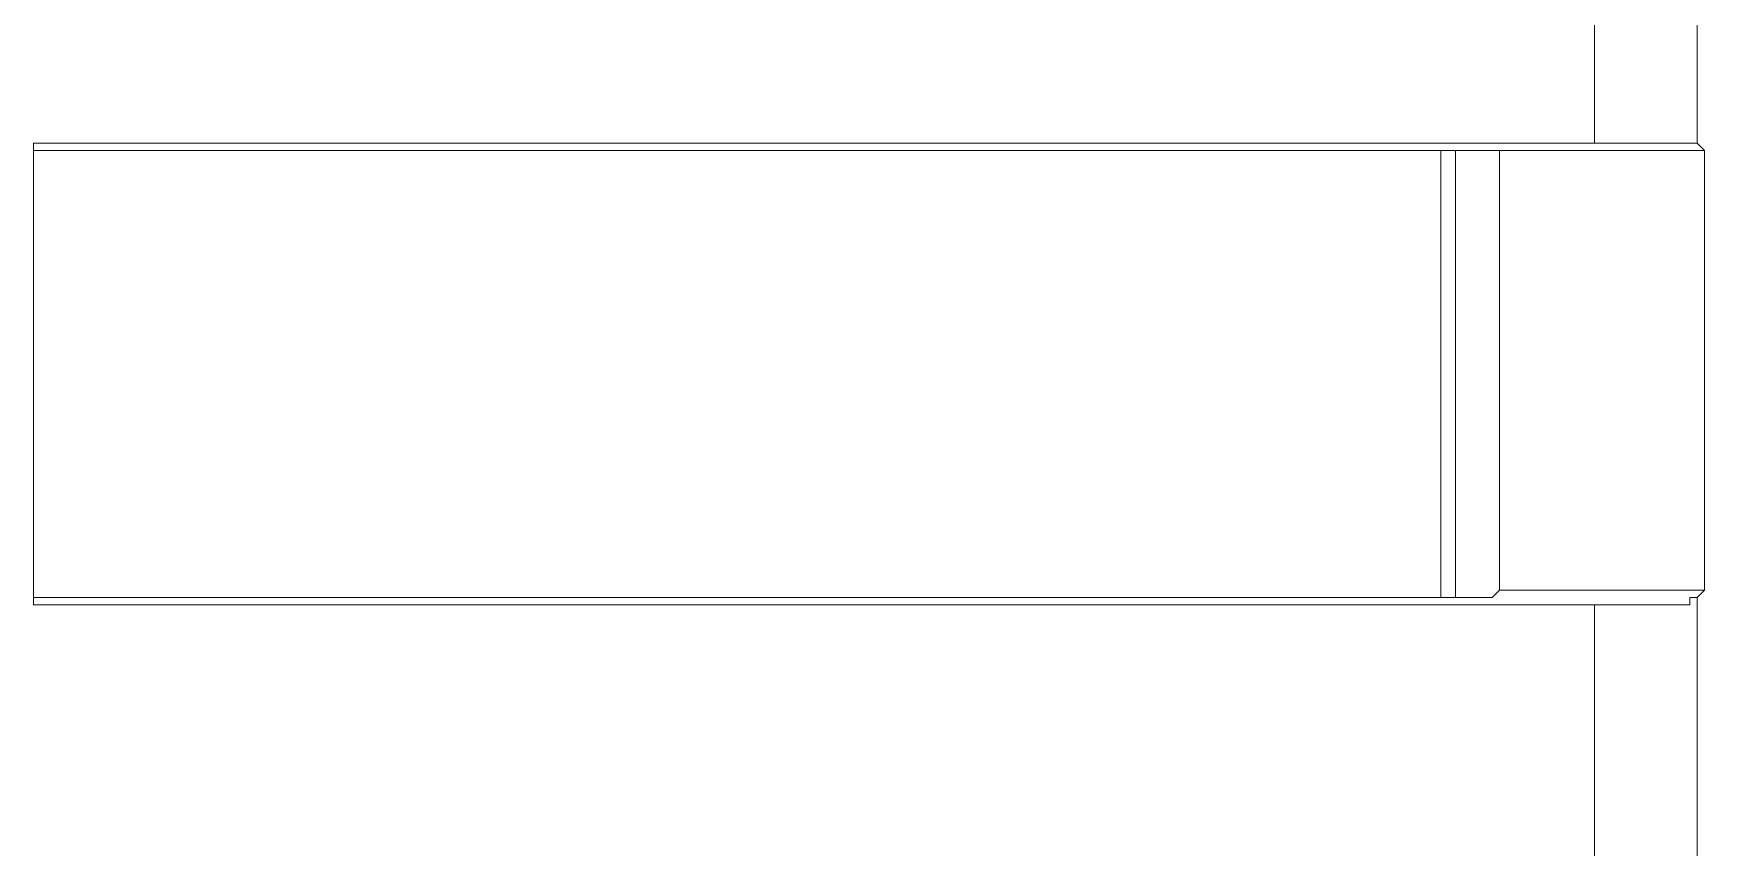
# Model space of a CAD drawing. Header units: centimetres. Extents: x -12.2 to 12.2, y -6.1 to 6.1.
# Drawn here: x -6.601 to -5.797, y 0.365 to 0.757 of the extents above; entities that cross this region are included whole.
import ezdxf

# ---------------------------------------------------------------- set-up
doc = ezdxf.new("R2010")
doc.units = ezdxf.units.CM
doc.header["$MEASUREMENT"] = 0
doc.layers.add('Camada 1', color=7, linetype='Continuous')

msp = doc.modelspace()

# ---------------------------------------------------------------- linework, layer by layer
at = {"layer": 'Camada 1', "lineweight": 9}
for points in [[(-5.8497, 0.70372), (-5.8497, 0.70372), (-5.8497, 0.83424), (-5.8497, 0.83424)], [(-5.80031, 0.83424), (-5.80031, 0.83424), (-5.80031, 0.70372), (-5.80031, 0.70372)], [(-5.8497, 0.70372), (-5.8497, 0.70372), (-6.60112, 0.70372), (-6.60112, 0.70372)], [(-6.60112, 0.70372), (-6.60112, 0.70372), (-6.60112, 0.48147), (-6.60112, 0.48147)], [(-6.60112, 0.70019), (-6.60112, 0.70019), (-6.60112, 0.70372), (-6.60112, 0.70372)], [(-6.60112, 0.70019), (-6.60112, 0.70019), (-6.60112, 0.48499), (-6.60112, 0.48499)], [(-5.89909, 0.70019), (-5.89909, 0.70019), (-6.60112, 0.70019), (-6.60112, 0.70019)], [(-5.92379, 0.48499), (-5.92379, 0.48499), (-5.92379, 0.70019), (-5.92379, 0.70019)], [(-5.91673, 0.70019), (-5.91673, 0.70019), (-5.91673, 0.48499), (-5.91673, 0.48499)], [(-5.89556, 0.70019), (-5.89556, 0.70019), (-5.89909, 0.70019), (-5.89909, 0.70019)], [(-5.79679, 0.70019), (-5.79679, 0.70019), (-5.89556, 0.70019), (-5.89556, 0.70019)], [(-5.89556, 0.70019), (-5.89556, 0.70019), (-5.89556, 0.48852), (-5.89556, 0.48852)], [(-5.79679, 0.70019), (-5.79679, 0.70019), (-5.80031, 0.70372), (-5.80031, 0.70372)], [(-5.79679, 0.70019), (-5.79679, 0.70019), (-5.79679, 0.48852), (-5.79679, 0.48852)], [(-6.60112, 0.48499), (-6.60112, 0.48499), (-6.60112, 0.48147), (-6.60112, 0.48147)], [(-6.60112, 0.48499), (-6.60112, 0.48499), (-5.89909, 0.48499), (-5.89909, 0.48499)], [(-5.89909, 0.48499), (-5.89909, 0.48499), (-5.89556, 0.48852), (-5.89556, 0.48852)], [(-5.89556, 0.48852), (-5.89556, 0.48852), (-5.79679, 0.48852), (-5.79679, 0.48852)], [(-5.80031, 0.48499), (-5.80031, 0.48499), (-5.79679, 0.48852), (-5.79679, 0.48852)], [(-5.80031, 0.48499), (-5.80031, 0.48499), (-5.80031, 0.35094), (-5.80031, 0.35094)], [(-6.60112, 0.48147), (-6.60112, 0.48147), (-5.8497, 0.48147), (-5.8497, 0.48147)], [(-5.8497, 0.35447), (-5.8497, 0.35447), (-5.8497, 0.48147), (-5.8497, 0.48147)]]:
    msp.add_open_spline(points, degree=3, dxfattribs=at)
for points, knots in [([(-5.80031, 0.70372), (-5.80031, 0.70372), (-5.80384, 0.70372), (-5.80384, 0.70372), (-5.80384, 0.70372), (-5.8109, 0.70372), (-5.8109, 0.70372), (-5.8109, 0.70372), (-5.81442, 0.70372), (-5.81442, 0.70372), (-5.81442, 0.70372), (-5.82501, 0.70372), (-5.82501, 0.70372), (-5.82501, 0.70372), (-5.83206, 0.70372), (-5.83206, 0.70372), (-5.83206, 0.70372), (-5.84265, 0.70372), (-5.84265, 0.70372), (-5.84265, 0.70372), (-5.8497, 0.70372), (-5.8497, 0.70372)], [0, 0, 0, 0, 0.142857, 0.142857, 0.142857, 0.285714, 0.285714, 0.285714, 0.428571, 0.428571, 0.428571, 0.571429, 0.571429, 0.571429, 0.714286, 0.714286, 0.714286, 0.857143, 0.857143, 0.857143, 1, 1, 1, 1]), ([(-5.8497, 0.48147), (-5.8497, 0.48147), (-5.84265, 0.48147), (-5.84265, 0.48147), (-5.84265, 0.48147), (-5.83206, 0.48147), (-5.83206, 0.48147), (-5.83206, 0.48147), (-5.82501, 0.48147), (-5.82501, 0.48147), (-5.82501, 0.48147), (-5.81442, 0.48147), (-5.81442, 0.48147), (-5.81442, 0.48147), (-5.8109, 0.48147), (-5.8109, 0.48147), (-5.8109, 0.48147), (-5.80384, 0.48147), (-5.80384, 0.48147), (-5.80384, 0.48147), (-5.80384, 0.48499), (-5.80384, 0.48499), (-5.80384, 0.48499), (-5.80031, 0.48499), (-5.80031, 0.48499)], [0, 0, 0, 0, 0.125, 0.125, 0.125, 0.25, 0.25, 0.25, 0.375, 0.375, 0.375, 0.5, 0.5, 0.5, 0.625, 0.625, 0.625, 0.75, 0.75, 0.75, 0.875, 0.875, 0.875, 1, 1, 1, 1])]:
    msp.add_open_spline(points, degree=3, knots=knots, dxfattribs=at)

doc.saveas('drawing.dxf')
